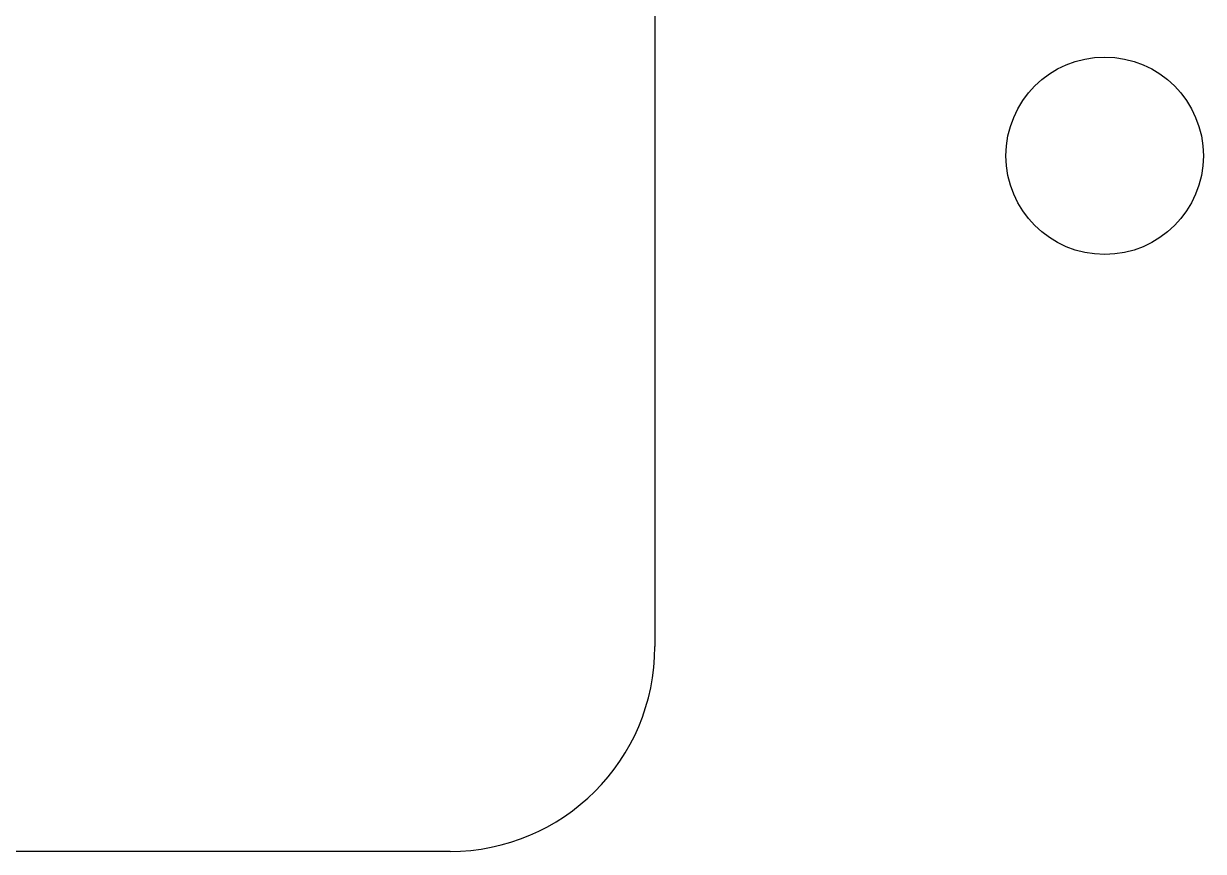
# Model space of a CAD drawing. Header units: millimetres. Extents: x -11 to 340, y -118 to 18.
# Drawn here: x 0.96 to 12.91, y -7.05 to 1.34 of the extents above; entities that cross this region are included whole.
import ezdxf

# ---------------------------------------------------------------- set-up
doc = ezdxf.new("R2010")
doc.units = ezdxf.units.MM
doc.header["$MEASUREMENT"] = 0
doc.layers.add('BLACK', color=7, linetype='CONTINUOUS')

msp = doc.modelspace()

# ---------------------------------------------------------------- linework, layer by layer
at = {"layer": 'BLACK', "linetype": 'Continuous'}
for p, q in [((7.350001, 4.975), (7.350001, -4.975)), ((5.275001, -7.05), (-5.274997, -7.05)), ((5.275001, -7.050001), (5.275001, -7.05))]:
    msp.add_line(p, q, dxfattribs=at)
at = {"layer": 'BLACK'}
msp.add_circle((11.90625, 0), 1, dxfattribs=at)
msp.add_arc((5.275, -4.975), 2.075001, 270.0000276, 0, dxfattribs=at)

doc.saveas('drawing.dxf')
